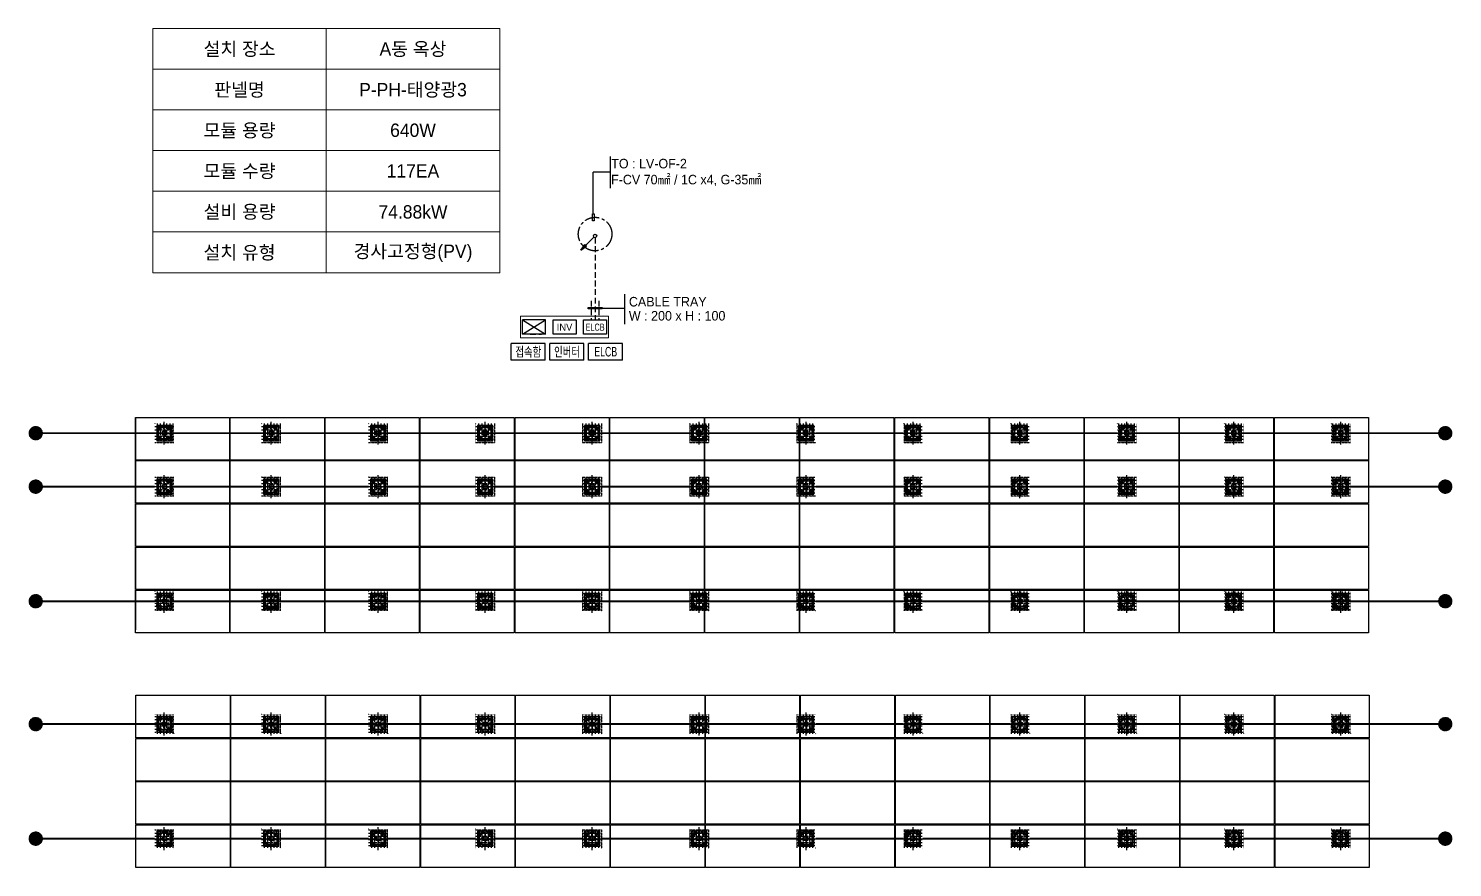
# Model space of a CAD drawing. Header units: millimetres. Extents: x 37541 to 999880, y 4425 to 1416340.
# Drawn here: x 108914 to 146193, y 1000317 to 1022289 of the extents above; entities that cross this region are included whole.
import ezdxf
from ezdxf.enums import TextEntityAlignment as Align

# ---------------------------------------------------------------- set-up
doc = ezdxf.new("R2010")
doc.units = ezdxf.units.MM
doc.header["$LTSCALE"] = 150
for name, pattern in [('C2', [18.5, 13.5, -2, 1, -2]), ('CENTER', [23.9, 20.4, -1.4, 0.7, -1.4]), ('CENTERX2', [4, 2.5, -0.5, 0.5, -0.5]), ('DASHEDX2', [1.5, 1, -0.5])]:
    doc.linetypes.add(name, pattern=pattern)
doc.layers.get('0').update_dxf_attribs({"lineweight": 0})
for name, color, linetype in [('------99 Grounding and Lightning', 3, 'Continuous'), ('-----09 E-WIRE-GV', 2, 'Continuous'), ('-----20 태양광', 3, 'Continuous'), ('1', 1, 'Continuous'), ('2', 2, 'Continuous'), ('DEVICE', 4, 'Continuous'), ('ELTEXT', 2, 'Continuous'), ('WIRING', 1, 'Continuous'), ('전력', 3, 'DASHEDX2'), ('태양광', 3, 'Continuous'), ('트레이', 140, 'Continuous')]:
    doc.layers.add(name, color=color, linetype=linetype)
doc.styles.add('ELEC', font='')
doc.styles.get('ELEC').set_extended_font_data('Dotum')

# ---------------------------------------------------------------- blocks, each defined once
blk = doc.blocks.new('*U43')
blk.add_lwpolyline([(-1232, -558), (-1232, 558), (1232, 558), (1232, -558)], close=True)
blk = doc.blocks.new('*U42')
at = {"layer": '-----20 태양광', "linetype": 'ByBlock', "lineweight": -2}
for p in [(0, 4526), (2485, 4526), (4970, 4526), (7455, 4526), (9940, 4526), (12425, 4526), (14910, 4526), (17395, 4526), (19880, 4526), (22365, 4526), (24850, 4526), (27335, 4526), (29820, 4526), (22365, 3395), (24850, 3395), (27335, 3395), (29820, 3395), (22365, 2263), (24850, 2263), (27335, 2263), (29820, 2263), (22365, 1132), (24850, 1132), (27335, 1132), (29820, 1132), (22365, 0), (24850, 0), (27335, 0), (29820, 0)]:
    blk.add_blockref('*U43', p, dxfattribs=at)
at = {"layer": '-----20 태양광'}
for p in [(0, 3395), (2485, 3395), (4970, 3395), (7455, 3395), (9940, 3395), (12425, 3395), (14910, 3395), (17395, 3395), (19880, 3395), (0, 2263), (2485, 2263), (4970, 2263), (7455, 2263), (9940, 2263), (12425, 2263), (14910, 2263), (17395, 2263), (19880, 2263), (0, 1132), (2485, 1132), (4970, 1132), (7455, 1132), (9940, 1132), (12425, 1132), (14910, 1132), (17395, 1132), (19880, 1132), (0, 0), (2485, 0), (4970, 0), (7455, 0), (9940, 0), (12425, 0), (14910, 0), (17395, 0), (19880, 0)]:
    blk.add_blockref('*U43', p, dxfattribs=at)
blk = doc.blocks.new('G$CF06C846F')
at = {"linetype": 'CENTER', "ltscale": 5}
for p, q in [((0, 29), (58, 29)), ((29, 58), (29, 0))]:
    blk.add_line(p, q, dxfattribs=at)
blk.add_lwpolyline([(14, 20), (29, 12), (44, 20), (44, 38), (29, 46), (14, 38)], close=True)
for radius in [15, 10]:
    blk.add_circle((29, 29), radius)
blk = doc.blocks.new('G$CCACB8904')
h = blk.add_hatch()
h.set_pattern_fill('AR-CONC', color=256, scale=0.5)
h.paths.add_polyline_path([(300, 500), (300, 450), (450, 450), (450, 300), (500, 300), (500, 500)])
h.paths.add_polyline_path([(500, 300), (450, 300), (450, 150), (300, 150), (300, 100), (500, 100)])
h.paths.add_polyline_path([(300, 100), (300, 150), (150, 150), (150, 300), (100, 300), (100, 100)])
h.paths.add_polyline_path([(100, 300), (150, 300), (150, 450), (300, 450), (300, 500), (100, 500)])
for p, q in [((295.5, 350), (295.5, 415)), ((295.5, 415), (304.5, 415)), ((304.5, 350), (304.5, 415)), ((250, 304.5), (185, 304.5)), ((185, 295.5), (185, 304.5)), ((250, 295.5), (185, 295.5)), ((230, 295.5), (230, 304.5)), ((295.5, 370), (304.5, 370)), ((295.5, 250), (295.5, 185)), ((304.5, 225), (295.5, 225)), ((304.5, 185), (295.5, 185)), ((304.5, 250), (304.5, 185)), ((350, 304.5), (415, 304.5)), ((350, 295.5), (415, 295.5)), ((370, 304.5), (370, 295.5)), ((415, 304.5), (415, 295.5))]:
    blk.add_line(p, q)
at = {"linetype": 'CENTER', "ltscale": 50}
for p, q in [((300, 600), (300, 0)), ((0, 300), (600, 300))]:
    blk.add_line(p, q, dxfattribs=at)
for points in [[(100, 500), (500, 500), (500, 100), (100, 100)], [(150, 150), (450, 150), (450, 450), (150, 450)], [(250, 250), (350, 250), (350, 350), (250, 350)], [(253.2, 253.2), (346.8, 253.2), (346.8, 346.8), (253.2, 346.8)]]:
    blk.add_lwpolyline(points, close=True)
for p in [(161, 381), (381, 381), (161, 161), (381, 161)]:
    blk.add_blockref('G$CF06C846F', p)
blk = doc.blocks.new('*U50')
blk.add_blockref('G$CCACB8904', (-300, -300))
blk = doc.blocks.new('*U49')
blk.add_blockref('*U50', (0, 0))
blk = doc.blocks.new('*U38')
blk.add_blockref('*U49', (0, 0))
blk = doc.blocks.new('*U37')
at = {"layer": '-----20 태양광'}
for p in [(0, 3000), (2800, 3000), (5600, 3000), (8400, 3000), (0, 0), (2800, 0), (5600, 0), (8400, 0)]:
    blk.add_blockref('*U38', p, dxfattribs=at)
at = {"layer": '-----20 태양광', "linetype": 'ByBlock', "lineweight": -2}
for p in [(11200, 3000), (14000, 3000), (16800, 3000), (19600, 3000), (22400, 3000), (25200, 3000), (28000, 3000), (30800, 3000), (11200, 0), (14000, 0), (16800, 0), (19600, 0), (22400, 0), (25200, 0), (28000, 0), (30800, 0)]:
    blk.add_blockref('*U38', p, dxfattribs=at)
blk = doc.blocks.new('*U46')
blk.add_blockref('G$CCACB8904', (-300, -300))
blk = doc.blocks.new('*U45')
blk.add_blockref('*U46', (0, 0))
blk = doc.blocks.new('*U40')
blk.add_blockref('*U45', (0, 0))
blk = doc.blocks.new('*U39')
at = {"layer": '-----20 태양광'}
for p in [(0, 0), (2800, 0), (5600, 0), (8400, 0)]:
    blk.add_blockref('*U40', p, dxfattribs=at)
at = {"layer": '-----20 태양광', "linetype": 'ByBlock', "lineweight": -2}
for p in [(11200, 0), (14000, 0), (16800, 0), (19600, 0), (22400, 0), (25200, 0), (28000, 0), (30800, 0)]:
    blk.add_blockref('*U40', p, dxfattribs=at)
blk = doc.blocks.new('*U41')
blk.add_lwpolyline([(-1232, -558), (-1232, 558), (1232, 558), (1232, -558)], close=True)
blk = doc.blocks.new('*U35')
at = {"layer": '-----20 태양광'}
for p in [(0, 3395), (2485, 3395), (4970, 3395), (7455, 3395), (9940, 3395), (12425, 3395), (14910, 3395), (17395, 3395), (19880, 3395), (0, 2263), (2485, 2263), (4970, 2263), (7455, 2263), (9940, 2263), (12425, 2263), (14910, 2263), (17395, 2263), (19880, 2263), (0, 1132), (2485, 1132), (4970, 1132), (7455, 1132), (9940, 1132), (12425, 1132), (14910, 1132), (17395, 1132), (19880, 1132), (0, 0), (2485, 0), (4970, 0), (7455, 0), (9940, 0), (12425, 0), (14910, 0), (17395, 0), (19880, 0)]:
    blk.add_blockref('*U41', p, dxfattribs=at)
at = {"layer": '-----20 태양광', "linetype": 'ByBlock', "lineweight": -2}
for p in [(22365, 3395), (24850, 3395), (27335, 3395), (29820, 3395), (22365, 2263), (24850, 2263), (27335, 2263), (29820, 2263), (22365, 1132), (24850, 1132), (27335, 1132), (29820, 1132), (22365, 0), (24850, 0), (27335, 0), (29820, 0)]:
    blk.add_blockref('*U41', p, dxfattribs=at)
blk = doc.blocks.new('*U48')
blk.add_blockref('G$CCACB8904', (-300, -300))
blk = doc.blocks.new('*U47')
blk.add_blockref('*U48', (0, 0))
blk = doc.blocks.new('*U36')
blk.add_blockref('*U47', (0, 0))
blk = doc.blocks.new('*U44')
at = {"layer": '-----20 태양광'}
for p in [(0, 3000), (2800, 3000), (5600, 3000), (8400, 3000), (0, 0), (2800, 0), (5600, 0), (8400, 0)]:
    blk.add_blockref('*U36', p, dxfattribs=at)
at = {"layer": '-----20 태양광', "linetype": 'ByBlock', "lineweight": -2}
for p in [(11200, 3000), (14000, 3000), (16800, 3000), (19600, 3000), (22400, 3000), (25200, 3000), (28000, 3000), (30800, 3000), (11200, 0), (14000, 0), (16800, 0), (19600, 0), (22400, 0), (25200, 0), (28000, 0), (30800, 0)]:
    blk.add_blockref('*U36', p, dxfattribs=at)
blk = doc.blocks.new('LBOX2')
at = {"layer": 'DEVICE'}
for p, q in [((300, 375), (-300, 375)), ((-300, 375), (300, 0)), ((-300, 0), (300, 375)), ((-300, 0), (-300, 375)), ((300, 0), (300, 375)), ((300, 0), (-300, 0))]:
    blk.add_line(p, q, dxfattribs=at)
blk = doc.blocks.new('DN')
at = {"layer": 'WIRING', "color": 4}
for p, q in [((-53, -53), (-619, -619)), ((-619, -619), (-442, -371)), ((-619, -619), (-371, -442)), ((-424, -389), (-530, -495)), ((-389, -424), (-495, -530)), ((-371, -442), (-442, -371))]:
    blk.add_line(p, q, dxfattribs=at)
blk.add_circle((0, 0), 75, dxfattribs=at)
blk = doc.blocks.new('구조체접속')
h = blk.add_hatch()
h.set_pattern_fill('ANGLE', color=1, scale=200)
h.set_pattern_definition([(0, (0, 0), (0, 55), [40, -15]), (90, (0, 0), (-55, 3e-15), [40, -15])])
h.paths.add_polyline_path([(168, 168), (-168, 168), (-168, -168), (168, -168)])
at = {"color": 1}
for p, q in [((166, 168), (168, 166)), ((-168, -166), (-166, -168))]:
    blk.add_line(p, q, dxfattribs=at)
at = {"color": 1, "const_width": 2}
blk.add_lwpolyline([(168, 168), (-168, 168), (-168, -168), (168, -168)], close=True, dxfattribs=at)
blk = doc.blocks.new('접속점 (본딩)')
h = blk.add_hatch(color=256)
h.dxf.hatch_style = 1
h.paths.add_polyline_path([(125, 0, 1), (-125, 0, 1)])
at = {"const_width": 2}
for points in [[(125, 0, 1), (-125, 0)], [(125, 0, -1), (-125, 0)]]:
    blk.add_lwpolyline(points, format="xyb", dxfattribs=at)

msp = doc.modelspace()

# ---------------------------------------------------------------- linework, layer by layer
at = {"layer": '-----09 E-WIRE-GV', "color": 4, "linetype": 'C2', "ltscale": 0.1, "const_width": 50}
for points in [[(109103.571, 1004073.039), (112217.621, 1004073.039)], [(115017.784, 1004073.039), (112721.658, 1004073.039)], [(117817.784, 1004073.039), (115521.658, 1004073.039)], [(120617.784, 1004073.039), (118321.658, 1004073.039)], [(123417.784, 1004073.039), (121121.658, 1004073.039)], [(126217.784, 1004073.039), (123921.658, 1004073.039)], [(129017.784, 1004073.039), (126721.658, 1004073.039)], [(131817.784, 1004073.039), (129521.658, 1004073.039)], [(134617.784, 1004073.039), (132321.658, 1004073.039)], [(137417.784, 1004073.039), (135121.658, 1004073.039)], [(140217.784, 1004073.039), (137921.658, 1004073.039)], [(143017.784, 1004073.039), (140721.658, 1004073.039)], [(146003.571, 1004073.039), (143521.821, 1004073.039)], [(109103.571, 1001073.039), (112217.621, 1001073.039)], [(115017.784, 1001073.039), (112721.658, 1001073.039)], [(117817.784, 1001073.039), (115521.658, 1001073.039)], [(120617.784, 1001073.039), (118321.658, 1001073.039)], [(123417.784, 1001073.039), (121121.658, 1001073.039)], [(126217.784, 1001073.039), (123921.658, 1001073.039)], [(129017.784, 1001073.039), (126721.658, 1001073.039)], [(131817.784, 1001073.039), (129521.658, 1001073.039)], [(134617.784, 1001073.039), (132321.658, 1001073.039)], [(137417.784, 1001073.039), (135121.658, 1001073.039)], [(140217.784, 1001073.039), (137921.658, 1001073.039)], [(143017.784, 1001073.039), (140721.658, 1001073.039)], [(146003.571, 1001073.039), (143521.821, 1001073.039)]]:
    msp.add_lwpolyline(points, dxfattribs=at)
at = {"elevation": 45078.983}
msp.add_lwpolyline([(121797.825, 1014759.165), (124097.155, 1014759.165), (124097.155, 1014184.165), (121797.825, 1014184.165)], close=True, dxfattribs=at)
at = {"layer": 'DEVICE'}
for p, q in [((122647.49, 1014659.165), (123247.49, 1014659.165)), ((122647.49, 1014284.165), (122647.49, 1014659.165)), ((123247.49, 1014659.165), (123247.49, 1014284.165)), ((123447.155, 1014659.165), (124047.155, 1014659.165)), ((123447.155, 1014284.165), (123447.155, 1014659.165)), ((124047.155, 1014659.165), (124047.155, 1014284.165)), ((123247.49, 1014284.165), (122647.49, 1014284.165)), ((124047.155, 1014284.165), (123447.155, 1014284.165))]:
    msp.add_line(p, q, dxfattribs=at)
at = {"layer": 'ELTEXT', "color": 1}
for p, q in [((122442.703, 1014039.013), (121546.703, 1014039.013)), ((121546.703, 1013607.013), (121546.703, 1014039.013)), ((122442.703, 1013607.013), (122442.703, 1014039.013)), ((123455.771, 1014039.013), (122559.771, 1014039.013)), ((122559.771, 1013607.013), (122559.771, 1014039.013)), ((123455.771, 1013607.013), (123455.771, 1014039.013)), ((124468.839, 1014039.013), (123572.839, 1014039.013)), ((123572.839, 1013607.013), (123572.839, 1014039.013)), ((124468.839, 1013607.013), (124468.839, 1014039.013)), ((122442.703, 1013607.013), (121546.703, 1013607.013)), ((123455.771, 1013607.013), (122559.771, 1013607.013)), ((124468.839, 1013607.013), (123572.839, 1013607.013))]:
    msp.add_line(p, q, dxfattribs=at)
at = {"layer": '전력'}
msp.add_line((123747.155, 1016810.016), (123747.155, 1014659.165), dxfattribs=at)
at = {"layer": '태양광', "color": 1, "linetype": 'Continuous'}
for p, q in [((124143.707, 1018938.496), (124143.707, 1018111.362)), ((123698.863, 1017435.133), (123698.863, 1018524.929)), ((124143.707, 1018524.929), (123698.863, 1018524.929)), ((124528.314, 1014541.712), (124528.314, 1015333.93)), ((123928.87, 1014965.225), (124528.314, 1014965.225))]:
    msp.add_line(p, q, dxfattribs=at)
at = {"layer": '태양광', "color": 1, "linetype": 'Continuous', "elevation": 45078.983}
for points in [[(123718.598, 1017435.133), (123718.598, 1017253.504), (123679.127, 1017253.504), (123679.127, 1017435.133)], [(123568.173, 1014985.257), (123928.87, 1014985.257), (123928.87, 1014945.193), (123568.173, 1014945.193)]]:
    msp.add_lwpolyline(points, close=True, dxfattribs=at)
at = {"layer": '태양광', "color": 1, "linetype": 'CENTERX2'}
msp.add_circle((123747.155, 1016905.016, 45078.983), 439.303, dxfattribs=at)
at = {"layer": '트레이', "linetype": 'DASHEDX2'}
for p, q in [((123647.155, 1015155.016), (123647.155, 1014659.165)), ((123847.155, 1015155.016), (123847.155, 1014659.165)), ((122047.825, 1014284.165), (122347.825, 1014284.165))]:
    msp.add_line(p, q, dxfattribs=at)

# ---------------------------------------------------------------- block references
at = {"layer": '------99 Grounding and Lightning', "xscale": 1.5, "yscale": 1.5, "zscale": 1.5}
for name, p, rotation in [('접속점 (본딩)', (109103.571, 1011690.741), 270), ('접속점 (본딩)', (146003.571, 1011690.741), 89.99999999999999), ('접속점 (본딩)', (109103.571, 1010290.741), 270), ('접속점 (본딩)', (146003.571, 1010290.741), 89.99999999999999), ('접속점 (본딩)', (109103.571, 1007290.741), 270), ('접속점 (본딩)', (146003.571, 1007290.741), 89.99999999999999), ('구조체접속', (112469.721, 1004073.039), 270), ('구조체접속', (115269.721, 1004073.039), 270), ('구조체접속', (118069.721, 1004073.039), 270), ('구조체접속', (120869.721, 1004073.039), 270), ('구조체접속', (123669.721, 1004073.039), 270), ('구조체접속', (126469.721, 1004073.039), 270), ('구조체접속', (129269.721, 1004073.039), 270), ('구조체접속', (132069.721, 1004073.039), 270), ('구조체접속', (134869.721, 1004073.039), 270), ('구조체접속', (137669.721, 1004073.039), 270), ('구조체접속', (140469.721, 1004073.039), 270), ('구조체접속', (143269.721, 1004073.039), 270), ('접속점 (본딩)', (109103.571, 1004073.039), 270), ('접속점 (본딩)', (146003.571, 1004073.039), 89.99999999999999), ('구조체접속', (112469.721, 1001073.039), 270), ('구조체접속', (115269.721, 1001073.039), 270), ('구조체접속', (118069.721, 1001073.039), 270), ('구조체접속', (120869.721, 1001073.039), 270), ('구조체접속', (123669.721, 1001073.039), 270), ('구조체접속', (126469.721, 1001073.039), 270), ('구조체접속', (129269.721, 1001073.039), 270), ('구조체접속', (132069.721, 1001073.039), 270), ('구조체접속', (134869.721, 1001073.039), 270), ('구조체접속', (137669.721, 1001073.039), 270), ('구조체접속', (140469.721, 1001073.039), 270), ('구조체접속', (143269.721, 1001073.039), 270), ('접속점 (본딩)', (109103.571, 1001073.039), 270), ('접속점 (본딩)', (146003.571, 1001073.039), 89.99999999999999)]:
    msp.add_blockref(name, p, dxfattribs=dict(at, rotation=rotation))
at = {"layer": '-----20 태양광'}
msp.add_blockref('*U35', (112959.721, 1000875.723), dxfattribs=at)
at = {"layer": '-----20 태양광', "xscale": -1, "rotation": 180}
msp.add_blockref('*U44', (112469.721, 1004073.039), dxfattribs=at)
msp.add_blockref('LBOX2', (122147.825, 1014284.165))
at = {"layer": '전력', "xscale": 0.6, "yscale": 0.6, "zscale": 0.6}
msp.add_blockref('DN', (123747.155, 1016855.016), dxfattribs=at)

# ---------------------------------------------------------------- texts
at = {"layer": 'DEVICE', "color": 2, "style": 'ELEC'}
msp.add_text('INV', height=187.5, dxfattribs=at).set_placement((122947.49, 1014467.627, 45078.983), align=Align.MIDDLE)
at = {"layer": 'DEVICE', "color": 2, "style": 'ELEC', "width": 0.7}
msp.add_text('ELCB', height=187.5, dxfattribs=at).set_placement((123747.155, 1014467.627, 45078.983), align=Align.MIDDLE)
at = {"layer": 'ELTEXT', "color": 2, "style": 'ELEC'}
for s, p in [('TO : LV-OF-2', (124169.84, 1018625.163, 45078.983)), ('F-CV 70㎟ / 1C x4, G-35㎟', (124164.798, 1018206.666, 45078.983)), ('CABLE TRAY', (124631.622, 1015009.136, 45078.983)), ('W : 200 x H : 100', (124631.622, 1014640.657, 45078.983))]:
    msp.add_text(s, height=250, dxfattribs=at).set_placement(p)
at = {"layer": 'ELTEXT', "color": 2, "style": 'ELEC', "width": 0.7}
for s, p in [('접속함', (121999.272, 1013825.395, 45078.983)), ('인버터', (123012.339, 1013825.395, 45078.983)), ('ELCB', (124025.407, 1013825.395, 45078.983))]:
    msp.add_text(s, height=250, dxfattribs=at).set_placement(p, align=Align.MIDDLE)

# ---------------------------------------------------------------- wipeouts: each hides what was drawn before it
msp.add_wipeout([(111727.221, 1012177.69), (144012.221, 1012177.69), (144012.221, 1006534.741), (111727.221, 1006534.741)]).translate(0, 0, 0).dxf.layer = '-----20 태양광'
at = {"color": 1, "linetype": 'ByBlock', "lineweight": 5}
for points in [[(112169.32, 1022288.917), (116709.589, 1022288.917), (116709.589, 1021223.127), (112169.32, 1021223.127)], [(112169.32, 1020157.337), (116709.589, 1020157.337), (116709.589, 1019091.547), (112169.32, 1019091.547)], [(112169.32, 1018025.757), (116709.589, 1018025.757), (116709.589, 1016959.967), (112169.32, 1016959.967)]]:
    msp.add_wipeout(points, dxfattribs=at).dxf.layer = '1'

# ---------------------------------------------------------------- next in the draw order: linework, layer by layer
at = {"layer": '-----09 E-WIRE-GV', "color": 4, "linetype": 'C2', "ltscale": 0.1, "const_width": 50}
for points in [[(109103.571, 1011690.741), (112217.621, 1011690.741)], [(115017.784, 1011690.741), (112721.658, 1011690.741)], [(117817.784, 1011690.741), (115521.658, 1011690.741)], [(120617.784, 1011690.741), (118321.658, 1011690.741)], [(123417.784, 1011690.741), (121121.658, 1011690.741)], [(126217.784, 1011690.741), (123921.658, 1011690.741)], [(129017.784, 1011690.741), (126721.658, 1011690.741)], [(131817.784, 1011690.741), (129521.658, 1011690.741)], [(134617.784, 1011690.741), (132321.658, 1011690.741)], [(137417.784, 1011690.741), (135121.658, 1011690.741)], [(140217.784, 1011690.741), (137921.658, 1011690.741)], [(143017.784, 1011690.741), (140721.658, 1011690.741)], [(146003.571, 1011690.741), (143521.821, 1011690.741)], [(109103.571, 1010290.741), (112217.621, 1010290.741)], [(115017.784, 1010290.741), (112721.658, 1010290.741)], [(117817.784, 1010290.741), (115521.658, 1010290.741)], [(120617.784, 1010290.741), (118321.658, 1010290.741)], [(123417.784, 1010290.741), (121121.658, 1010290.741)], [(126217.784, 1010290.741), (123921.658, 1010290.741)], [(129017.784, 1010290.741), (126721.658, 1010290.741)], [(131817.784, 1010290.741), (129521.658, 1010290.741)], [(134617.784, 1010290.741), (132321.658, 1010290.741)], [(137417.784, 1010290.741), (135121.658, 1010290.741)], [(140217.784, 1010290.741), (137921.658, 1010290.741)], [(143017.784, 1010290.741), (140721.658, 1010290.741)], [(146003.571, 1010290.741), (143521.821, 1010290.741)], [(109103.571, 1007290.741), (112217.621, 1007290.741)], [(115017.784, 1007290.741), (112721.658, 1007290.741)], [(117817.784, 1007290.741), (115521.658, 1007290.741)], [(120617.784, 1007290.741), (118321.658, 1007290.741)], [(123417.784, 1007290.741), (121121.658, 1007290.741)], [(126217.784, 1007290.741), (123921.658, 1007290.741)], [(129017.784, 1007290.741), (126721.658, 1007290.741)], [(131817.784, 1007290.741), (129521.658, 1007290.741)], [(134617.784, 1007290.741), (132321.658, 1007290.741)], [(137417.784, 1007290.741), (135121.658, 1007290.741)], [(140217.784, 1007290.741), (137921.658, 1007290.741)], [(143017.784, 1007290.741), (140721.658, 1007290.741)], [(146003.571, 1007290.741), (143521.821, 1007290.741)]]:
    msp.add_lwpolyline(points, dxfattribs=at)

# ---------------------------------------------------------------- next in the draw order: block references
at = {"layer": '------99 Grounding and Lightning', "xscale": 1.5, "yscale": 1.5, "zscale": 1.5, "rotation": 270}
for p in [(112469.721, 1011690.741), (115269.721, 1011690.741), (118069.721, 1011690.741), (120869.721, 1011690.741), (123669.721, 1011690.741), (126469.721, 1011690.741), (129269.721, 1011690.741), (132069.721, 1011690.741), (134869.721, 1011690.741), (137669.721, 1011690.741), (140469.721, 1011690.741), (143269.721, 1011690.741), (112469.721, 1010290.741), (115269.721, 1010290.741), (118069.721, 1010290.741), (120869.721, 1010290.741), (123669.721, 1010290.741), (126469.721, 1010290.741), (129269.721, 1010290.741), (132069.721, 1010290.741), (134869.721, 1010290.741), (137669.721, 1010290.741), (140469.721, 1010290.741), (143269.721, 1010290.741), (112469.721, 1007290.741), (115269.721, 1007290.741), (118069.721, 1007290.741), (120869.721, 1007290.741), (123669.721, 1007290.741), (126469.721, 1007290.741), (129269.721, 1007290.741), (132069.721, 1007290.741), (134869.721, 1007290.741), (137669.721, 1007290.741), (140469.721, 1007290.741), (143269.721, 1007290.741)]:
    msp.add_blockref('구조체접속', p, dxfattribs=at)
at = {"layer": '-----20 태양광'}
msp.add_blockref('*U42', (112943.572, 1007020.458), dxfattribs=at)
at = {"layer": '-----20 태양광', "xscale": -1, "rotation": 180}
for name, p in [('*U39', (112469.721, 1011690.741)), ('*U37', (112469.721, 1010290.741))]:
    msp.add_blockref(name, p, dxfattribs=at)

# ---------------------------------------------------------------- next in the draw order: texts
at = {"layer": '2', "linetype": 'ByBlock', "lineweight": 5, "style": 'ELEC'}
for s, p in [('설치 장소', (114439.454, 1021756.022)), ('모듈 용량', (114439.454, 1019624.442))]:
    msp.add_text(s, height=350, dxfattribs=at).set_placement(p, align=Align.MIDDLE)

# ---------------------------------------------------------------- next in the draw order: wipeouts: each hides what was drawn before it
at = {"color": 1, "linetype": 'ByBlock', "lineweight": 5}
for points in [[(116709.589, 1022288.917), (121249.857, 1022288.917), (121249.857, 1021223.127), (116709.589, 1021223.127)], [(112169.32, 1019091.547), (116709.589, 1019091.547), (116709.589, 1016959.967), (112169.32, 1016959.967)]]:
    msp.add_wipeout(points, dxfattribs=at).dxf.layer = '1'

# ---------------------------------------------------------------- next in the draw order: texts
at = {"layer": '2', "linetype": 'ByBlock', "lineweight": 5, "style": 'ELEC'}
for s, p in [('A동 옥상', (118979.723, 1021756.022)), ('설비 용량', (114439.454, 1017492.862))]:
    msp.add_text(s, height=350, dxfattribs=at).set_placement(p, align=Align.MIDDLE)

# ---------------------------------------------------------------- next in the draw order: wipeouts: each hides what was drawn before it
at = {"color": 1, "linetype": 'ByBlock', "lineweight": 5}
msp.add_wipeout([(116709.589, 1018025.757), (121249.857, 1018025.757), (121249.857, 1016959.967), (116709.589, 1016959.967)], dxfattribs=at).dxf.layer = '1'

# ---------------------------------------------------------------- next in the draw order: wipeouts: each hides what was drawn before it
msp.add_wipeout([(116709.589, 1019091.547), (121249.857, 1019091.547), (121249.857, 1016959.967), (116709.589, 1016959.967)], dxfattribs=at).dxf.layer = '1'

# ---------------------------------------------------------------- next in the draw order: texts
at = {"layer": '2', "linetype": 'ByBlock', "lineweight": 5, "style": 'ELEC'}
msp.add_text('74.88kW', height=350, dxfattribs=at).set_placement((118979.723, 1017492.862), align=Align.MIDDLE)

# ---------------------------------------------------------------- next in the draw order: wipeouts: each hides what was drawn before it
at = {"color": 1, "linetype": 'ByBlock', "lineweight": 5}
for points in [[(112169.32, 1019091.547), (116709.589, 1019091.547), (116709.589, 1018025.757), (112169.32, 1018025.757)], [(112169.32, 1016959.967), (116709.589, 1016959.967), (116709.589, 1015894.177), (112169.32, 1015894.177)]]:
    msp.add_wipeout(points, dxfattribs=at).dxf.layer = '1'

# ---------------------------------------------------------------- next in the draw order: texts
at = {"layer": '2', "linetype": 'ByBlock', "lineweight": 5, "style": 'ELEC'}
for s, p in [('모듈 수량', (114439.454, 1018558.652)), ('설치 유형', (114439.454, 1016427.072))]:
    msp.add_text(s, height=350, dxfattribs=at).set_placement(p, align=Align.MIDDLE)

# ---------------------------------------------------------------- next in the draw order: wipeouts: each hides what was drawn before it
at = {"color": 1, "linetype": 'ByBlock', "lineweight": 5}
for points in [[(116709.589, 1019091.547), (121249.857, 1019091.547), (121249.857, 1018025.757), (116709.589, 1018025.757)], [(116709.589, 1016959.967), (121249.857, 1016959.967), (121249.857, 1015894.177), (116709.589, 1015894.177)]]:
    msp.add_wipeout(points, dxfattribs=at).dxf.layer = '1'

# ---------------------------------------------------------------- next in the draw order: linework, layer by layer
at = {"layer": '1', "color": 1, "linetype": 'ByBlock', "lineweight": 5, "elevation": 0}
for points in [[(116709.589, 1018025.757), (121249.857, 1018025.757), (121249.857, 1016959.967), (116709.589, 1016959.967)], [(116709.589, 1016959.967), (121249.857, 1016959.967), (121249.857, 1015894.177), (116709.589, 1015894.177)]]:
    msp.add_lwpolyline(points, close=True, dxfattribs=at)
at = {"layer": '1', "color": 1, "linetype": 'ByBlock', "lineweight": 5}
msp.add_lwpolyline([(112169.32, 1016959.967), (116709.589, 1016959.967), (116709.589, 1015894.177), (112169.32, 1015894.177)], close=True, dxfattribs=at)

# ---------------------------------------------------------------- next in the draw order: texts
at = {"layer": '2', "linetype": 'ByBlock', "lineweight": 5, "style": 'ELEC'}
for s, p in [('117EA', (118979.723, 1018558.652)), ('경사고정형(PV)', (118979.723, 1016427.072))]:
    msp.add_text(s, height=350, dxfattribs=at).set_placement(p, align=Align.MIDDLE)

# ---------------------------------------------------------------- next in the draw order: wipeouts: each hides what was drawn before it
at = {"color": 1, "linetype": 'ByBlock', "lineweight": 5}
msp.add_wipeout([(116709.589, 1020157.337), (121249.857, 1020157.337), (121249.857, 1019091.547), (116709.589, 1019091.547)], dxfattribs=at).dxf.layer = '1'

# ---------------------------------------------------------------- next in the draw order: linework, layer by layer
at = {"layer": '1', "color": 1, "linetype": 'ByBlock', "lineweight": 5}
for points in [[(112169.32, 1019091.547), (116709.589, 1019091.547), (116709.589, 1016959.967), (112169.32, 1016959.967)], [(112169.32, 1019091.547), (116709.589, 1019091.547), (116709.589, 1018025.757), (112169.32, 1018025.757)]]:
    msp.add_lwpolyline(points, close=True, dxfattribs=at)
at = {"layer": '1', "color": 1, "linetype": 'ByBlock', "lineweight": 5, "elevation": 0}
for points in [[(116709.589, 1019091.547), (121249.857, 1019091.547), (121249.857, 1016959.967), (116709.589, 1016959.967)], [(116709.589, 1019091.547), (121249.857, 1019091.547), (121249.857, 1018025.757), (116709.589, 1018025.757)]]:
    msp.add_lwpolyline(points, close=True, dxfattribs=at)

# ---------------------------------------------------------------- next in the draw order: texts
at = {"layer": '2', "linetype": 'ByBlock', "lineweight": 5, "style": 'ELEC'}
msp.add_text('640W', height=350, dxfattribs=at).set_placement((118979.723, 1019624.442), align=Align.MIDDLE)

# ---------------------------------------------------------------- next in the draw order: wipeouts: each hides what was drawn before it
at = {"color": 1, "linetype": 'ByBlock', "lineweight": 5}
msp.add_wipeout([(112169.32, 1021223.127), (116709.589, 1021223.127), (116709.589, 1020157.337), (112169.32, 1020157.337)], dxfattribs=at).dxf.layer = '1'

# ---------------------------------------------------------------- next in the draw order: texts
at = {"layer": '2', "linetype": 'ByBlock', "lineweight": 5, "style": 'ELEC'}
msp.add_text('판넬명', height=350, dxfattribs=at).set_placement((114439.454, 1020690.232), align=Align.MIDDLE)

# ---------------------------------------------------------------- next in the draw order: wipeouts: each hides what was drawn before it
at = {"color": 1, "linetype": 'ByBlock', "lineweight": 5}
msp.add_wipeout([(116709.589, 1021223.127), (121249.857, 1021223.127), (121249.857, 1020157.337), (116709.589, 1020157.337)], dxfattribs=at).dxf.layer = '1'

# ---------------------------------------------------------------- next in the draw order: linework, layer by layer
at = {"layer": '1', "color": 1, "linetype": 'ByBlock', "lineweight": 5}
for points in [[(112169.32, 1022288.917), (116709.589, 1022288.917), (116709.589, 1021223.127), (112169.32, 1021223.127)], [(116709.589, 1022288.917), (121249.857, 1022288.917), (121249.857, 1021223.127), (116709.589, 1021223.127)], [(112169.32, 1021223.127), (116709.589, 1021223.127), (116709.589, 1020157.337), (112169.32, 1020157.337)], [(116709.589, 1021223.127), (121249.857, 1021223.127), (121249.857, 1020157.337), (116709.589, 1020157.337)], [(112169.32, 1020157.337), (116709.589, 1020157.337), (116709.589, 1019091.547), (112169.32, 1019091.547)], [(116709.589, 1020157.337), (121249.857, 1020157.337), (121249.857, 1019091.547), (116709.589, 1019091.547)]]:
    msp.add_lwpolyline(points, close=True, dxfattribs=at)

# ---------------------------------------------------------------- next in the draw order: texts
at = {"layer": '2', "linetype": 'ByBlock', "lineweight": 5, "style": 'ELEC'}
msp.add_text('P-PH-태양광3', height=350, dxfattribs=at).set_placement((118979.723, 1020690.232), align=Align.MIDDLE)

doc.saveas('drawing.dxf')
